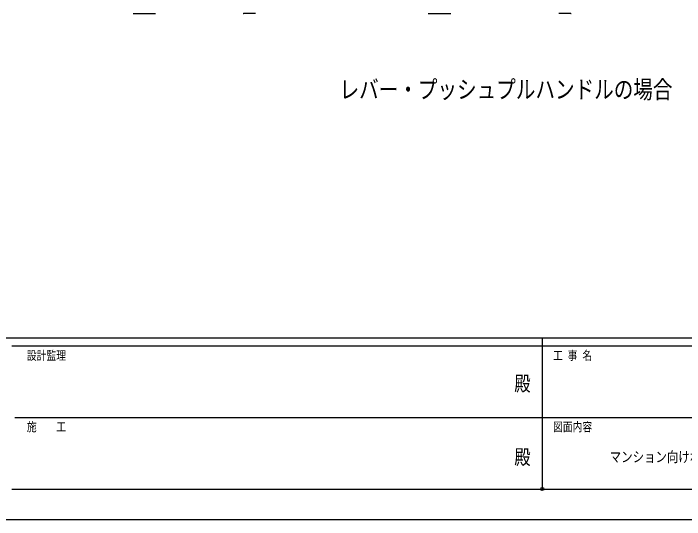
# Model space of a CAD drawing. Units: millimetres, scale not verified. Extents: x -8410 to 8410, y -5940 to 5940.
# Drawn here: x -2602 to 687, y -5940 to -3457 of the extents above; entities that cross this region are included whole.
import ezdxf
from ezdxf.enums import TextEntityAlignment as Align

# ---------------------------------------------------------------- set-up
doc = ezdxf.new("R2010")
doc.units = ezdxf.units.MM
doc.header["$LTSCALE"] = 30
doc.header["$PDMODE"] = 32
doc.header["$PDSIZE"] = 15
for name, color, linetype in [('0-1_USER1', 3, 'Continuous'), ('0-2_YKK_A1', 4, 'Continuous'), ('0-4_YKK_ZWAK', 7, 'Continuous')]:
    doc.layers.add(name, color=color, linetype=linetype)
doc.styles.add('ＭＳ ゴシック', font='')
doc.styles.get('ＭＳ ゴシック').set_extended_font_data('MS Gothic')

msp = doc.modelspace()

# ---------------------------------------------------------------- linework, layer by layer
at = {"layer": '0-2_YKK_A1'}
for p, q in [((-2015.01, -3458.41), (-1906.28, -3458.41)), ((-1416.28, -3458.41), (-1475.01, -3458.41)), ((-568.71, -3458.41), (-459.98, -3458.41)), ((130.02, -3458.41), (71.29, -3458.41))]:
    msp.add_line(p, q, dxfattribs=at)
for centre, start, end in [((-2015.01, -3457.41), 183, 270), ((-1906.28, -3457.41), 270, 357), ((-1475.01, -3457.41), 183, 270), ((-1416.28, -3457.41), 270, 357), ((-568.71, -3457.41), 183, 270), ((-459.98, -3457.41), 270, 357), ((71.29, -3457.41), 183, 270), ((130.02, -3457.41), 270, 357)]:
    msp.add_arc(centre, 1, start, end, dxfattribs=at)
at = {"layer": '0-4_YKK_ZWAK'}
for p, q in [((7790.04, -5050), (-7809.96, -5050)), ((-9.96, -5050), (-9.96, -5790)), ((-9.96, -5090), (-2609.96, -5090)), ((2590.04, -5090), (-9.96, -5090)), ((-2594.96, -5440), (-9.96, -5440)), ((-9.96, -5440), (2590.04, -5440)), ((-2609.96, -5790), (-9.96, -5790)), ((-9.96, -5790), (2590.04, -5790))]:
    msp.add_line(p, q, dxfattribs=at)
msp.add_lwpolyline([(-8410, -5940), (8410, -5940), (8410, 5940), (-8410, 5940)], close=True, dxfattribs=at)
msp.add_point((-9.96, -5790), dxfattribs=at)

# ---------------------------------------------------------------- texts
at = {"layer": '0-1_USER1', "style": 'ＭＳ ゴシック', "width": 0.8}
for s, height, p in [('レバー・プッシュプルハンドルの場合', 87.98, (-1003.87, -3900.7)), ('マンション向けポーチ門扉 シンプレオ門扉 YS1型 門扉本体姿図', 51.32, (320.62, -5673.44))]:
    msp.add_text(s, height=height, dxfattribs=at).set_placement(p, align=Align.BOTTOM_LEFT)
at = {"layer": '0-4_YKK_ZWAK', "style": 'ＭＳ ゴシック', "width": 0.8}
for s, height, p in [('設計監理', 43.99, (-2536.63, -5170)), ('工 事 名', 43.99, (42.54, -5170)), ('殿', 73.31, (-147.33, -5331.67)), ('施\u3000\u3000工', 43.99, (-2536.63, -5520)), ('図面内容', 43.99, (42.54, -5520)), ('殿', 73.31, (-147.33, -5691.67))]:
    msp.add_text(s, height=height, dxfattribs=at).set_placement(p, align=Align.BOTTOM_LEFT)

doc.saveas('drawing.dxf')
